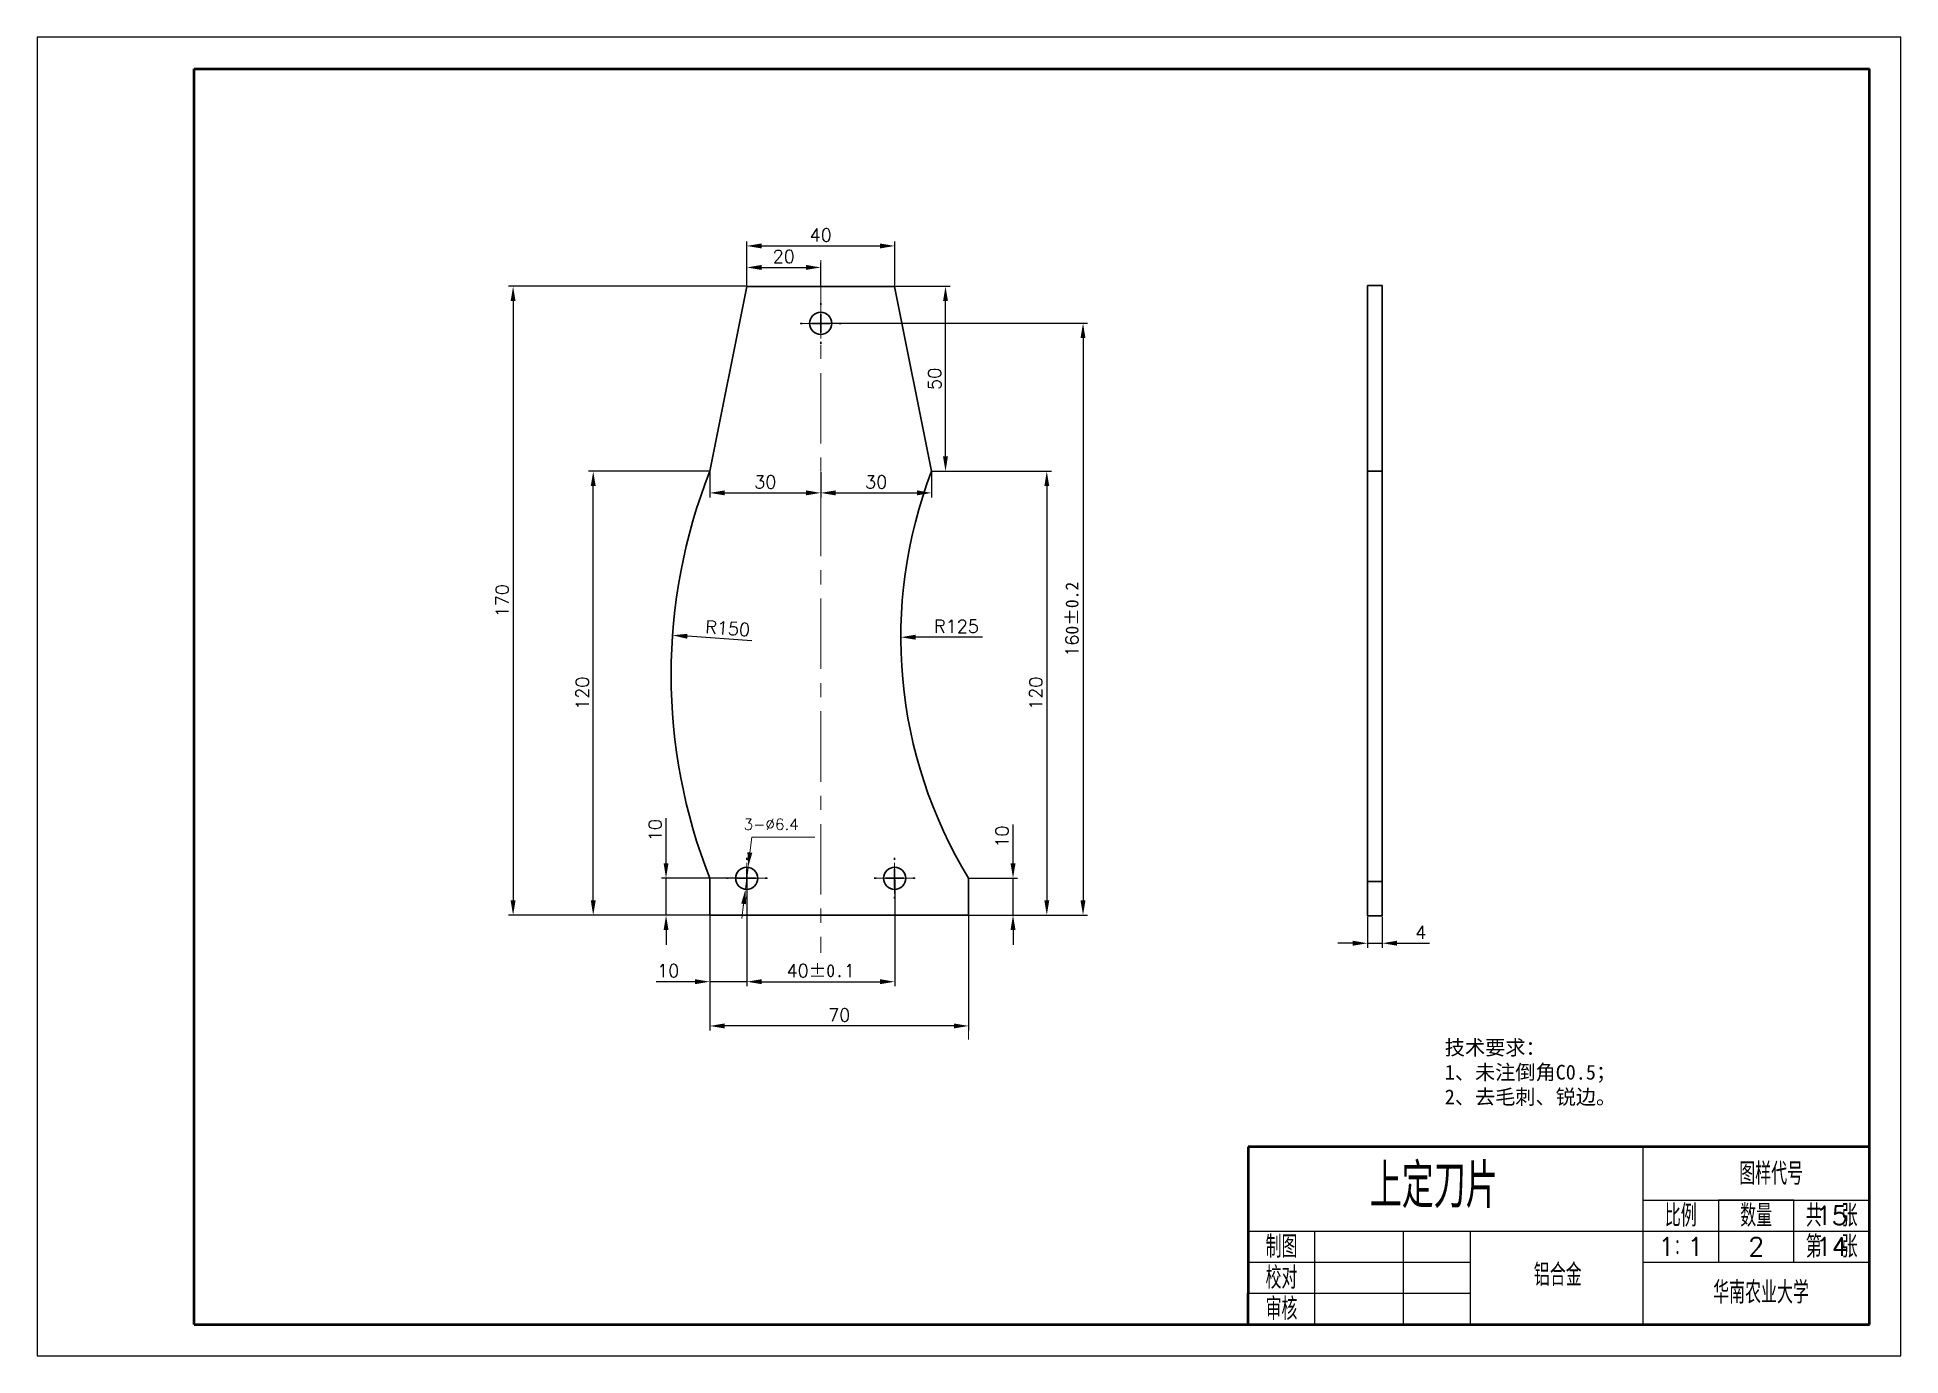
# Model space of a CAD drawing. Header units: millimetres. Extents: x 1523 to 1775, y 548 to 726.
import ezdxf
from ezdxf.enums import TextEntityAlignment as Align

# ---------------------------------------------------------------- set-up
doc = ezdxf.new("R2010")
doc.units = ezdxf.units.MM
doc.header["$LTSCALE"] = 0.3
doc.header["$PDMODE"] = 3
doc.linetypes.add('CENTER', pattern=[50.8, 31.75, -6.35, 6.35, -6.35])
doc.layers.get('Defpoints').update_dxf_attribs({"lineweight": 20})
for name, color, linetype, lineweight in [('中心线', 7, 'CENTER', 20), ('图框', 7, 'Continuous', 35), ('尺寸线', 7, 'Continuous', 20), ('粗实线', 7, 'Continuous', 35)]:
    doc.layers.add(name, color=color, linetype=linetype, lineweight=lineweight)
doc.styles.get("Standard").update_dxf_attribs({"font": '', "height": 1.23})
doc.styles.add('我的样式', font='txt.shx', dxfattribs={"bigfont": 'gbcbig.shx'})
doc.styles.get('Standard').set_extended_font_data('SimSun')
doc.dimstyles.new('标注样式', dxfattribs={"dimscale": 0.5, "dimtxt": 3.5, "dimasz": 4, "dimexe": 1.25, "dimexo": 0.2, "dimgap": 1.2, "dimtad": 1, "dimdec": 1, "dimlfac": 2, "dimdsep": 46, "dimtxsty": '我的样式', "dimcen": 2.5, "dimclrd": 256, "dimclre": 256, "dimclrt": 256, "dimadec": 0, "dimazin": 0, "dimtfac": 1, "dimtdec": 1, "dimtmove": 0, "dimatfit": 3, "dimfxl": 1, "dimarcsym": 0})

# ---------------------------------------------------------------- blocks, each defined once
blk = doc.blocks.new('*D55')
at = {"layer": 'Defpoints', "color": 0, "lineweight": 0, "transparency": 16777216}
for p in [(1613.48, 607.66), (1648.48, 607.66), (1613.48, 592.69)]:
    blk.add_point(p, dxfattribs=at)
at = {"layer": '尺寸线', "lineweight": -2, "transparency": 16777216}
for p, q in [((1613.48, 607.56), (1613.48, 592.07)), ((1648.48, 607.56), (1648.48, 592.07)), ((1646.48, 592.69), (1615.48, 592.69))]:
    blk.add_line(p, q, dxfattribs=at)
at = {"layer": '尺寸线', "lineweight": 0, "transparency": 16777216}
for points in [[(1615.48, 593.03), (1615.48, 592.36), (1613.48, 592.69)], [(1646.48, 593.03), (1646.48, 592.36), (1648.48, 592.69)]]:
    blk.add_solid(points, dxfattribs=at)
at = {"layer": '尺寸线', "transparency": 16777216, "insert": (1630.98, 594.17), "char_height": 1.75, "attachment_point": 5, "style": '我的样式'}
blk.add_mtext('70', dxfattribs=at)
blk = doc.blocks.new('*D56')
at = {"layer": 'Defpoints', "color": 0, "lineweight": 0, "transparency": 16777216}
for p in [(1628.48, 687.66), (1641.23, 607.66), (1663.95, 607.66)]:
    blk.add_point(p, dxfattribs=at)
at = {"layer": '尺寸线', "lineweight": -2, "transparency": 16777216}
for p, q in [((1628.58, 687.66), (1664.57, 687.66)), ((1663.95, 685.66), (1663.95, 609.66)), ((1641.33, 607.66), (1664.57, 607.66))]:
    blk.add_line(p, q, dxfattribs=at)
at = {"layer": '尺寸线', "lineweight": 0, "transparency": 16777216}
for points in [[(1663.61, 685.66), (1664.28, 685.66), (1663.95, 687.66)], [(1663.61, 609.66), (1664.28, 609.66), (1663.95, 607.66)]]:
    blk.add_solid(points, dxfattribs=at)
at = {"layer": '尺寸线', "transparency": 16777216, "insert": (1662.47, 647.66), "char_height": 1.75, "attachment_point": 5, "rotation": 90, "style": '我的样式'}
blk.add_mtext('16{\\Ftxt|c134;0%%P0.2}', dxfattribs=at)
blk = doc.blocks.new('*D58')
at = {"layer": 'Defpoints', "color": 0, "lineweight": 0, "transparency": 16777216}
for p in [(1618.48, 612.66), (1613.48, 612.33), (1613.48, 598.67)]:
    blk.add_point(p, dxfattribs=at)
at = {"layer": '尺寸线', "lineweight": -2, "transparency": 16777216}
for p, q in [((1618.48, 612.56), (1618.48, 598.05)), ((1613.48, 612.23), (1613.48, 598.05)), ((1611.48, 598.67), (1606.23, 598.67)), ((1618.48, 598.67), (1613.48, 598.67)), ((1620.48, 598.67), (1622.48, 598.67))]:
    blk.add_line(p, q, dxfattribs=at)
at = {"layer": '尺寸线', "lineweight": 0, "transparency": 16777216}
for points in [[(1611.48, 599.01), (1611.48, 598.34), (1613.48, 598.67)], [(1620.48, 599.01), (1620.48, 598.34), (1618.48, 598.67)]]:
    blk.add_solid(points, dxfattribs=at)
at = {"layer": '尺寸线', "transparency": 16777216, "insert": (1607.85, 600.15), "char_height": 1.75, "attachment_point": 5, "style": '我的样式'}
blk.add_mtext('10', dxfattribs=at)
blk = doc.blocks.new('*D59')
at = {"layer": 'Defpoints', "color": 0, "lineweight": 0, "transparency": 16777216}
for p in [(1618.48, 612.66), (1607.56, 607.66), (1618.48, 607.66)]:
    blk.add_point(p, dxfattribs=at)
at = {"layer": '尺寸线', "lineweight": -2, "transparency": 16777216}
for p, q in [((1607.56, 614.66), (1607.56, 620.77)), ((1618.38, 612.66), (1606.94, 612.66)), ((1607.56, 607.66), (1607.56, 612.66)), ((1618.38, 607.66), (1606.94, 607.66)), ((1607.56, 605.66), (1607.56, 603.66))]:
    blk.add_line(p, q, dxfattribs=at)
at = {"layer": '尺寸线', "lineweight": 0, "transparency": 16777216}
for points in [[(1607.23, 614.66), (1607.89, 614.66), (1607.56, 612.66)], [(1607.23, 605.66), (1607.89, 605.66), (1607.56, 607.66)]]:
    blk.add_solid(points, dxfattribs=at)
at = {"layer": '尺寸线', "transparency": 16777216, "insert": (1606.09, 619.15), "char_height": 1.75, "attachment_point": 5, "rotation": 90, "style": '我的样式'}
blk.add_mtext('10', dxfattribs=at)
blk = doc.blocks.new('*D60')
at = {"layer": 'Defpoints', "color": 0, "lineweight": 0, "transparency": 16777216}
for p in [(1618.48, 612.56), (1638.48, 612.56), (1638.48, 598.67)]:
    blk.add_point(p, dxfattribs=at)
at = {"layer": '尺寸线', "lineweight": -2, "transparency": 16777216}
for p, q in [((1618.48, 612.46), (1618.48, 598.05)), ((1638.48, 612.46), (1638.48, 598.05)), ((1620.48, 598.67), (1636.48, 598.67))]:
    blk.add_line(p, q, dxfattribs=at)
at = {"layer": '尺寸线', "lineweight": 0, "transparency": 16777216}
for points in [[(1620.48, 599.01), (1620.48, 598.34), (1618.48, 598.67)], [(1636.48, 599.01), (1636.48, 598.34), (1638.48, 598.67)]]:
    blk.add_solid(points, dxfattribs=at)
at = {"layer": '尺寸线', "transparency": 16777216, "insert": (1628.48, 600.15), "char_height": 1.75, "attachment_point": 5, "style": '我的样式'}
blk.add_mtext('40{\\Ftxt|c134;%%P0.}1', dxfattribs=at)
blk = doc.blocks.new('SW_CENTERMARKSYMBOL_0')
at = {"layer": '图框', "color": 0}
for p, q in [((0, 2.5), (0, 2.75)), ((-2.5, 0), (-2.75, 0)), ((0, 0), (-1.25, 0)), ((0, 0), (0, 1.25)), ((0, 0), (0, -1.25)), ((0, 0), (1.25, 0)), ((2.5, 0), (2.75, 0)), ((0, -2.5), (0, -2.75))]:
    blk.add_line(p, q, dxfattribs=at)
blk = doc.blocks.new('SW_CENTERMARKSYMBOL_1')
at = {"layer": '图框', "color": 0}
for p, q in [((0, 2.5), (0, 2.75)), ((-2.5, 0), (-2.75, 0)), ((0, 0), (-1.25, 0)), ((0, 0), (0, 1.25)), ((0, 0), (0, -1.25)), ((0, 0), (1.25, 0)), ((2.5, 0), (2.75, 0)), ((0, -2.5), (0, -2.75))]:
    blk.add_line(p, q, dxfattribs=at)
blk = doc.blocks.new('SW_CENTERMARKSYMBOL_2')
at = {"layer": '图框', "color": 0}
for p, q in [((0, 2.5), (0, 2.75)), ((-2.5, 0), (-2.75, 0)), ((0, 0), (-1.25, 0)), ((0, 0), (0, 1.25)), ((0, 0), (0, -1.25)), ((0, 0), (1.25, 0)), ((2.5, 0), (2.75, 0)), ((0, -2.5), (0, -2.75))]:
    blk.add_line(p, q, dxfattribs=at)
blk = doc.blocks.new('*D61')
at = {"layer": 'Defpoints', "color": 0, "lineweight": 0, "transparency": 16777216}
for p in [(1648.48, 612.66), (1648.48, 607.66), (1654.48, 607.66)]:
    blk.add_point(p, dxfattribs=at)
at = {"layer": '尺寸线', "lineweight": -2, "transparency": 16777216}
for p, q in [((1654.48, 614.66), (1654.48, 619.9)), ((1648.58, 612.66), (1655.11, 612.66)), ((1654.48, 607.66), (1654.48, 612.66)), ((1648.58, 607.66), (1655.11, 607.66)), ((1654.48, 605.66), (1654.48, 603.66))]:
    blk.add_line(p, q, dxfattribs=at)
at = {"layer": '尺寸线', "lineweight": 0, "transparency": 16777216}
for points in [[(1654.15, 614.66), (1654.82, 614.66), (1654.48, 612.66)], [(1654.15, 605.66), (1654.82, 605.66), (1654.48, 607.66)]]:
    blk.add_solid(points, dxfattribs=at)
at = {"layer": '尺寸线', "transparency": 16777216, "insert": (1653.01, 618.28), "char_height": 1.75, "attachment_point": 5, "rotation": 90, "style": '我的样式'}
blk.add_mtext('10', dxfattribs=at)
blk = doc.blocks.new('*D62')
at = {"layer": 'Defpoints', "color": 0, "lineweight": 0, "transparency": 16777216}
for p in [(1613.48, 667.66), (1628.48, 667.66), (1628.48, 664.74)]:
    blk.add_point(p, dxfattribs=at)
at = {"layer": '尺寸线', "lineweight": -2, "transparency": 16777216}
for p, q in [((1613.48, 667.56), (1613.48, 664.12)), ((1628.48, 667.56), (1628.48, 664.12)), ((1615.48, 664.74), (1626.48, 664.74))]:
    blk.add_line(p, q, dxfattribs=at)
at = {"layer": '尺寸线', "lineweight": 0, "transparency": 16777216}
for points in [[(1615.48, 665.08), (1615.48, 664.41), (1613.48, 664.74)], [(1626.48, 665.08), (1626.48, 664.41), (1628.48, 664.74)]]:
    blk.add_solid(points, dxfattribs=at)
at = {"layer": '尺寸线', "transparency": 16777216, "insert": (1620.98, 666.22), "char_height": 1.75, "attachment_point": 5, "style": '我的样式'}
blk.add_mtext('30', dxfattribs=at)
blk = doc.blocks.new('*D63')
at = {"layer": 'Defpoints', "color": 0, "lineweight": 0, "transparency": 16777216}
for p in [(1628.48, 667.56), (1643.48, 667.66), (1643.48, 664.74)]:
    blk.add_point(p, dxfattribs=at)
at = {"layer": '尺寸线', "lineweight": -2, "transparency": 16777216}
for p, q in [((1628.48, 667.46), (1628.48, 664.12)), ((1643.48, 667.56), (1643.48, 664.12)), ((1630.48, 664.74), (1641.48, 664.74))]:
    blk.add_line(p, q, dxfattribs=at)
at = {"layer": '尺寸线', "lineweight": 0, "transparency": 16777216}
for points in [[(1630.48, 665.08), (1630.48, 664.41), (1628.48, 664.74)], [(1641.48, 665.08), (1641.48, 664.41), (1643.48, 664.74)]]:
    blk.add_solid(points, dxfattribs=at)
at = {"layer": '尺寸线', "transparency": 16777216, "insert": (1635.98, 666.22), "char_height": 1.75, "attachment_point": 5, "style": '我的样式'}
blk.add_mtext('30', dxfattribs=at)
blk = doc.blocks.new('*D64')
at = {"layer": 'Defpoints', "color": 0, "lineweight": 0, "transparency": 16777216}
for p in [(1638.48, 698.12), (1618.47, 692.66), (1638.48, 692.66)]:
    blk.add_point(p, dxfattribs=at)
at = {"layer": '尺寸线', "lineweight": -2, "transparency": 16777216}
for p, q in [((1618.47, 692.76), (1618.47, 698.74)), ((1620.47, 698.12), (1636.48, 698.12)), ((1638.48, 692.76), (1638.48, 698.74))]:
    blk.add_line(p, q, dxfattribs=at)
at = {"layer": '尺寸线', "lineweight": 0, "transparency": 16777216}
for points in [[(1620.47, 698.45), (1620.47, 697.78), (1618.47, 698.12)], [(1636.48, 698.45), (1636.48, 697.78), (1638.48, 698.12)]]:
    blk.add_solid(points, dxfattribs=at)
at = {"layer": '尺寸线', "transparency": 16777216, "insert": (1628.48, 699.59), "char_height": 1.75, "attachment_point": 5, "style": '我的样式'}
blk.add_mtext('40', dxfattribs=at)
blk = doc.blocks.new('*D65')
at = {"layer": 'Defpoints', "color": 0, "lineweight": 0, "transparency": 16777216}
for p in [(1628.48, 695.21), (1618.48, 692.66), (1628.48, 692.66)]:
    blk.add_point(p, dxfattribs=at)
at = {"layer": '尺寸线', "lineweight": -2, "transparency": 16777216}
for p, q in [((1618.48, 692.76), (1618.48, 695.84)), ((1628.48, 692.76), (1628.48, 695.84)), ((1620.48, 695.21), (1626.48, 695.21))]:
    blk.add_line(p, q, dxfattribs=at)
at = {"layer": '尺寸线', "lineweight": 0, "transparency": 16777216}
for points in [[(1620.48, 695.55), (1620.48, 694.88), (1618.48, 695.21)], [(1626.48, 695.55), (1626.48, 694.88), (1628.48, 695.21)]]:
    blk.add_solid(points, dxfattribs=at)
at = {"layer": '尺寸线', "transparency": 16777216, "insert": (1623.48, 696.69), "char_height": 1.75, "attachment_point": 5, "style": '我的样式'}
blk.add_mtext('20', dxfattribs=at)
blk = doc.blocks.new('*D66')
at = {"layer": 'Defpoints', "color": 0, "lineweight": 0, "transparency": 16777216}
for p in [(1638.48, 692.66), (1645.35, 692.66), (1643.48, 667.66)]:
    blk.add_point(p, dxfattribs=at)
at = {"layer": '尺寸线', "lineweight": -2, "transparency": 16777216}
for p, q in [((1638.58, 692.66), (1645.98, 692.66)), ((1645.35, 669.66), (1645.35, 690.66)), ((1643.58, 667.66), (1645.98, 667.66))]:
    blk.add_line(p, q, dxfattribs=at)
at = {"layer": '尺寸线', "lineweight": 0, "transparency": 16777216}
for points in [[(1645.02, 690.66), (1645.68, 690.66), (1645.35, 692.66)], [(1645.02, 669.66), (1645.68, 669.66), (1645.35, 667.66)]]:
    blk.add_solid(points, dxfattribs=at)
at = {"layer": '尺寸线', "transparency": 16777216, "insert": (1643.88, 680.16), "char_height": 1.75, "attachment_point": 5, "rotation": 90, "style": '我的样式'}
blk.add_mtext('50', dxfattribs=at)
blk = doc.blocks.new('*D67')
at = {"layer": 'Defpoints', "color": 0, "lineweight": 0, "transparency": 16777216}
for p in [(1597.71, 667.66), (1613.48, 667.66), (1613.48, 607.66)]:
    blk.add_point(p, dxfattribs=at)
at = {"layer": '尺寸线', "lineweight": -2, "transparency": 16777216}
for p, q in [((1613.38, 667.66), (1597.09, 667.66)), ((1597.71, 609.66), (1597.71, 665.66)), ((1613.38, 607.66), (1597.09, 607.66))]:
    blk.add_line(p, q, dxfattribs=at)
at = {"layer": '尺寸线', "lineweight": 0, "transparency": 16777216}
for points in [[(1597.38, 665.66), (1598.05, 665.66), (1597.71, 667.66)], [(1597.38, 609.66), (1598.05, 609.66), (1597.71, 607.66)]]:
    blk.add_solid(points, dxfattribs=at)
at = {"layer": '尺寸线', "transparency": 16777216, "insert": (1596.24, 637.66), "char_height": 1.75, "attachment_point": 5, "rotation": 90, "style": '我的样式'}
blk.add_mtext('120', dxfattribs=at)
blk = doc.blocks.new('*D68')
at = {"layer": 'Defpoints', "color": 0, "lineweight": 0, "transparency": 16777216}
for p in [(1618.48, 692.66), (1586.88, 607.66), (1612.66, 607.66)]:
    blk.add_point(p, dxfattribs=at)
at = {"layer": '尺寸线', "lineweight": -2, "transparency": 16777216}
for p, q in [((1618.38, 692.66), (1586.25, 692.66)), ((1586.88, 690.66), (1586.88, 609.66)), ((1612.56, 607.66), (1586.25, 607.66))]:
    blk.add_line(p, q, dxfattribs=at)
at = {"layer": '尺寸线', "lineweight": 0, "transparency": 16777216}
for points in [[(1586.54, 690.66), (1587.21, 690.66), (1586.88, 692.66)], [(1586.54, 609.66), (1587.21, 609.66), (1586.88, 607.66)]]:
    blk.add_solid(points, dxfattribs=at)
at = {"layer": '尺寸线', "transparency": 16777216, "insert": (1585.4, 650.16), "char_height": 1.75, "attachment_point": 5, "rotation": 90, "style": '我的样式'}
blk.add_mtext('170', dxfattribs=at)
blk = doc.blocks.new('*D69')
at = {"layer": 'Defpoints', "color": 0, "lineweight": 0, "transparency": 16777216}
for p in [(1643.58, 667.66), (1648.58, 607.66), (1659.05, 607.66)]:
    blk.add_point(p, dxfattribs=at)
at = {"layer": '尺寸线', "lineweight": -2, "transparency": 16777216}
for p, q in [((1643.68, 667.66), (1659.67, 667.66)), ((1659.05, 665.66), (1659.05, 609.66)), ((1648.68, 607.66), (1659.67, 607.66))]:
    blk.add_line(p, q, dxfattribs=at)
at = {"layer": '尺寸线', "lineweight": 0, "transparency": 16777216}
for points in [[(1658.72, 665.66), (1659.38, 665.66), (1659.05, 667.66)], [(1658.72, 609.66), (1659.38, 609.66), (1659.05, 607.66)]]:
    blk.add_solid(points, dxfattribs=at)
at = {"layer": '尺寸线', "transparency": 16777216, "insert": (1657.57, 637.66), "char_height": 1.75, "attachment_point": 5, "rotation": 90, "style": '我的样式'}
blk.add_mtext('120', dxfattribs=at)
blk = doc.blocks.new('*D70')
at = {"layer": 'Defpoints', "color": 0, "lineweight": 0, "transparency": 16777216}
for p in [(1639.31, 645.23), (1701.81, 645.23)]:
    blk.add_point(p, dxfattribs=at)
at = {"layer": '尺寸线', "lineweight": -2, "transparency": 16777216}
blk.add_line((1650.35, 645.23), (1641.31, 645.23), dxfattribs=at)
at = {"layer": '尺寸线', "lineweight": 0, "transparency": 16777216}
blk.add_solid([(1641.31, 645.57), (1641.31, 644.9), (1639.31, 645.23)], dxfattribs=at)
at = {"layer": '尺寸线', "transparency": 16777216, "insert": (1646.83, 646.71), "char_height": 1.75, "attachment_point": 5, "style": '我的样式'}
blk.add_mtext('R125', dxfattribs=at)
blk = doc.blocks.new('*D71')
at = {"layer": 'Defpoints', "color": 0, "lineweight": 0, "transparency": 16777216}
for p in [(1608.44, 645.5), (1683.25, 640.16)]:
    blk.add_point(p, dxfattribs=at)
at = {"layer": '尺寸线', "lineweight": -2, "transparency": 16777216}
blk.add_line((1619.16, 644.73), (1610.44, 645.36), dxfattribs=at)
at = {"layer": '尺寸线', "lineweight": 0, "transparency": 16777216}
blk.add_solid([(1610.46, 645.69), (1610.41, 645.02), (1608.44, 645.5)], dxfattribs=at)
at = {"layer": '尺寸线', "transparency": 16777216, "insert": (1615.9, 646.44), "char_height": 1.75, "attachment_point": 5, "rotation": 355.9154, "style": '我的样式'}
blk.add_mtext('R150', dxfattribs=at)
blk = doc.blocks.new('A4图框')
at = {"layer": '图框', "color": 0, "lineweight": -3}
for p, q in [((252, 0), (0, 0)), ((0, 0), (0, -178.2)), ((252, -178.2), (252, 0)), ((217.16, -173.96), (217.16, -149.96)), ((247.76, -173.96), (247.76, -149.96)), ((217.16, -157.16), (247.76, -157.16)), ((237.56, -157.16), (227.36, -157.16)), ((227.36, -157.16), (227.36, -165.56)), ((237.56, -165.56), (237.56, -157.16)), ((163.76, -161.36), (172.76, -161.36)), ((172.76, -161.36), (184.76, -161.36)), ((172.76, -165.56), (172.76, -161.36)), ((184.76, -165.56), (184.76, -161.36)), ((184.76, -161.36), (247.76, -161.36)), ((193.76, -161.36), (193.76, -173.96)), ((163.76, -165.56), (172.76, -165.56)), ((172.76, -173.96), (172.76, -165.56)), ((172.76, -165.56), (184.76, -165.56)), ((184.76, -173.96), (184.76, -165.56)), ((184.76, -165.56), (193.76, -165.56)), ((184.76, -165.56), (193.76, -165.56)), ((217.16, -165.56), (247.76, -165.56)), ((163.76, -169.76), (172.76, -169.76)), ((172.76, -169.76), (184.76, -169.76)), ((184.76, -169.76), (193.76, -169.76)), ((247.76, -173.96), (163.76, -173.96)), ((227.36, -173.96), (217.16, -173.96)), ((247.76, -173.96), (237.56, -173.96)), ((0, -178.2), (252, -178.2)), ((0, -178.2), (252, -178.2))]:
    blk.add_line(p, q, dxfattribs=at)
at = {"layer": '图框', "color": 0, "lineweight": 50}
for p, q in [((21.21, -4.26), (247.76, -4.26)), ((21.21, -173.96), (21.21, -4.26)), ((247.76, -173.96), (247.76, -4.26)), ((247.76, -149.96), (163.76, -149.96)), ((163.76, -149.96), (163.76, -169.76)), ((163.76, -173.96), (163.76, -169.76)), ((21.21, -173.96), (247.76, -173.96))]:
    blk.add_line(p, q, dxfattribs=at)
at = {"layer": '图框', "color": 0, "lineweight": -3, "char_height": 3, "attachment_point": 5, "style": '我的样式'}
for s, insert, width in [('比例', (222.26, -159.26), 10.2), ('数量', (232.46, -159.26), 10.2), ('共 张', (242.66, -159.26), 10.2), ('{\\C0;制图}', (168.26, -163.46), 9), ('第 张', (242.66, -163.46), 10.2), ('校对', (168.26, -167.66), 9), ('审核', (168.26, -171.86), 9)]:
    blk.add_mtext(s, dxfattribs=dict(at, insert=insert, width=width))
at = {"layer": '图框', "color": 0, "lineweight": -3, "style": '我的样式'}
for tag, height, p in [('机件名称', 6, (188.85, -158.23)), ('图样代号', 3, (234.48, -155.1)), ('(材料代号)', 3, (205.62, -168.77)), ('华南农业大学', 3, (233.11, -171.15))]:
    blk.add_attdef(tag, text='', height=height, dxfattribs=at).set_placement(p, align=Align.CENTER)
blk = doc.blocks.new('*D72')
at = {"layer": 'Defpoints', "color": 0, "lineweight": 0, "transparency": 16777216}
for p in [(1702.42, 607.56), (1704.42, 607.56), (1704.42, 603.87)]:
    blk.add_point(p, dxfattribs=at)
at = {"layer": '尺寸线', "lineweight": -2, "transparency": 16777216}
for p, q in [((1702.42, 607.46), (1702.42, 603.25)), ((1704.42, 607.46), (1704.42, 603.25)), ((1700.42, 603.87), (1698.42, 603.87)), ((1702.42, 603.87), (1704.42, 603.87)), ((1706.42, 603.87), (1710.79, 603.87))]:
    blk.add_line(p, q, dxfattribs=at)
at = {"layer": '尺寸线', "lineweight": 0, "transparency": 16777216}
for points in [[(1700.42, 604.21), (1700.42, 603.54), (1702.42, 603.87)], [(1706.42, 604.21), (1706.42, 603.54), (1704.42, 603.87)]]:
    blk.add_solid(points, dxfattribs=at)
at = {"layer": '尺寸线', "transparency": 16777216, "insert": (1709.61, 605.35), "char_height": 1.75, "attachment_point": 5, "style": '我的样式'}
blk.add_mtext('4', dxfattribs=at)

msp = doc.modelspace()

# ---------------------------------------------------------------- linework, layer by layer
at = {"layer": '中心线'}
for p, q in [((1628.475, 696.185), (1628.475, 602.571)), ((1628.475, 689.72), (1628.475, 685.592)), ((1625.688, 687.656), (1631.263, 687.656)), ((1615.688, 612.656), (1621.263, 612.656)), ((1618.475, 614.72), (1618.475, 610.592)), ((1635.688, 612.656), (1641.263, 612.656)), ((1638.475, 614.72), (1638.475, 610.592))]:
    msp.add_line(p, q, dxfattribs=at)
at = {"layer": '尺寸线'}
for p, q in [((1619.145, 618.206), (1618.805, 615.386)), ((1619.145, 618.206), (1627.695, 618.206)), ((1618.296, 611.167), (1618.655, 614.145)), ((1618.296, 611.167), (1618.655, 614.145)), ((1618.146, 609.926), (1617.996, 608.685)), ((1648.475, 610.056), (1648.475, 590.853)), ((1618.056, 609.181), (1617.816, 607.196))]:
    msp.add_line(p, q, dxfattribs=at)
for points in [[(1618.564, 616.171), (1619.226, 616.091), (1618.655, 614.145)], [(1618.598, 615.411), (1619.012, 615.361), (1618.655, 614.145)], [(1617.725, 609.221), (1618.387, 609.141), (1618.296, 611.167)], [(1617.939, 609.951), (1618.353, 609.901), (1618.296, 611.167)]]:
    msp.add_solid(points, dxfattribs=at)
at = {"layer": '粗实线'}
for p, q in [((1618.475, 692.656), (1613.475, 667.656)), ((1618.475, 692.657), (1638.477, 692.657)), ((1643.475, 667.656), (1638.475, 692.656)), ((1702.424, 607.556), (1702.424, 692.757)), ((1702.424, 692.757), (1704.424, 692.757)), ((1704.424, 692.757), (1704.424, 607.556)), ((1702.424, 667.656), (1704.424, 667.656)), ((1613.475, 612.656), (1613.475, 607.656)), ((1613.475, 612.656), (1613.475, 607.656)), ((1648.475, 607.656), (1648.475, 612.656)), ((1648.475, 607.656), (1648.475, 612.656)), ((1702.424, 612.232), (1704.424, 612.232)), ((1613.475, 607.656), (1648.475, 607.656)), ((1613.475, 607.656), (1648.475, 607.656)), ((1613.475, 607.656), (1613.475, 607.656)), ((1613.475, 607.656), (1648.475, 607.656)), ((1648.475, 607.656), (1648.475, 607.656)), ((1704.424, 607.556), (1702.424, 607.556))]:
    msp.add_line(p, q, dxfattribs=at)
for centre in [(1628.475, 687.656), (1628.475, 687.656), (1618.475, 612.656), (1618.475, 612.656), (1638.475, 612.656), (1638.475, 612.656)]:
    msp.add_circle(centre, 1.5, dxfattribs=at)
for centre, radius, start, end in [((1628.475, 687.656), 1.5, 0, 180), ((1683.252, 640.156), 75, 158.48981, 201.51019), ((1701.814, 645.232), 62.5, 158.97472, 211.41414), ((1638.475, 612.656), 1.5, 0, 180)]:
    msp.add_arc(centre, radius, start, end, dxfattribs=at)

# ---------------------------------------------------------------- block references
at = {"layer": '中心线'}
for name, p in [('SW_CENTERMARKSYMBOL_2', (1628.475, 687.656)), ('SW_CENTERMARKSYMBOL_1', (1618.475, 612.656)), ('SW_CENTERMARKSYMBOL_0', (1638.475, 612.656))]:
    msp.add_blockref(name, p, dxfattribs=at)
at = {"layer": '尺寸线'}
msp.add_blockref('A4图框', (1522.529, 726.321), dxfattribs=at).add_auto_attribs({'(材料代号)': '铝合金', '华南农业大学': '华南农业大学', '图样代号': '图样代号', '机件名称': '上定刀片'})

# ---------------------------------------------------------------- texts
at = {"layer": '尺寸线', "insert": (1621.776, 619.942), "char_height": 1.5, "attachment_point": 5, "style": '我的样式'}
msp.add_mtext('\\A1;3-%%C6{\\H1x;.4}', dxfattribs=at)
at = {"layer": '尺寸线', "insert": (1712.866, 590.774), "char_height": 2, "width": 57.42068, "attachment_point": 1}
msp.add_mtext('技术要求：\\P1、未注倒角C0.5；\\P2、去毛刺、锐边。', dxfattribs=at)
at = {"layer": '尺寸线', "char_height": 2.5, "width": 10.2, "attachment_point": 5, "style": '我的样式'}
for s, insert in [('15 ', (1765.186, 567.063)), ('1：1', (1744.786, 562.863)), ('2', (1754.986, 562.863)), ('14', (1765.186, 562.863))]:
    msp.add_mtext(s, dxfattribs=dict(at, insert=insert))

# ---------------------------------------------------------------- dimensions: what is measured, and where the dimension line sits
at = {"layer": '尺寸线'}
for base, p1, p2, picture, middle in [((1638.477, 698.118), (1618.475, 692.657), (1638.477, 692.657), '*D64', (1628.476, 699.593)), ((1628.475, 695.213), (1618.475, 692.656), (1628.475, 692.656), '*D65', (1623.475, 696.688)), ((1628.475, 664.744), (1613.475, 667.656), (1628.475, 667.656), '*D62', (1620.975, 666.219)), ((1643.475, 664.744), (1628.475, 667.556), (1643.475, 667.656), '*D63', (1635.975, 666.219)), ((1704.424, 603.875), (1702.424, 607.556), (1704.424, 607.556), '*D72', (1709.608, 605.35))]:
    dim = msp.add_linear_dim(base=base, p1=p1, p2=p2, dimstyle='标注样式', dxfattribs=at)
    dim.commit()
    dim.dimension.update_dxf_attribs({"geometry": picture, "text_midpoint": middle})
for base, p1, p2, picture, middle in [((1586.877, 607.656), (1618.475, 692.656), (1612.655, 607.656), '*D68', (1585.402, 650.156)), ((1645.35, 692.656), (1643.475, 667.656), (1638.475, 692.656), '*D66', (1643.875, 680.156)), ((1659.05, 607.656), (1643.575, 667.656), (1648.575, 607.656), '*D69', (1657.575, 637.656))]:
    dim = msp.add_linear_dim(base=base, p1=p1, p2=p2, angle=90, dimstyle='标注样式', dxfattribs=at)
    dim.commit()
    dim.dimension.update_dxf_attribs({"geometry": picture, "text_midpoint": middle})
dim = msp.add_linear_dim(base=(1663.946, 607.656), p1=(1628.475, 687.656), p2=(1641.229, 607.656), angle=90, text='16{\\Ftxt|c134;0%%P0.2}', dimstyle='标注样式', dxfattribs=at)
dim.commit()
dim.dimension.update_dxf_attribs({"geometry": '*D56', "text_midpoint": (1662.471, 647.656)})
for base, p1, p2, picture, middle in [((1597.714, 667.656), (1613.475, 607.656), (1613.475, 667.656), '*D67', (1597.714, 637.656)), ((1654.484, 607.656), (1648.475, 612.656), (1648.475, 607.656), '*D61', (1654.484, 618.277))]:
    dim = msp.add_linear_dim(base=base, p1=p1, p2=p2, angle=90, dimstyle='标注样式', dxfattribs=at)
    dim.commit()
    dim.dimension.update_dxf_attribs({"geometry": picture, "text_midpoint": middle, "dimtype": 160})
for center, mpoint, picture, middle in [((1683.252, 640.156), (1608.442, 645.498), '*D71', (1615.794, 644.973)), ((1701.814, 645.232), (1639.314, 645.232), '*D70', (1646.831, 645.232))]:
    dim = msp.add_radius_dim(center=center, mpoint=mpoint, dimstyle='标注样式', dxfattribs=at)
    dim.commit()
    dim.dimension.update_dxf_attribs({"geometry": picture, "text_midpoint": middle, "dimtype": 164})
dim = msp.add_linear_dim(base=(1607.56, 607.656), p1=(1618.475, 612.656), p2=(1618.475, 607.656), angle=90, text='10', dimstyle='标注样式', dxfattribs=at)
dim.commit()
dim.dimension.update_dxf_attribs({"geometry": '*D59', "text_midpoint": (1607.56, 619.146), "dimtype": 160})
dim = msp.add_linear_dim(base=(1613.475, 598.674), p1=(1618.475, 612.656), p2=(1613.475, 612.332), text='10', dimstyle='标注样式', dxfattribs=at)
dim.commit()
dim.dimension.update_dxf_attribs({"geometry": '*D58', "text_midpoint": (1607.855, 598.674), "dimtype": 160})
dim = msp.add_linear_dim(base=(1638.475, 598.674), p1=(1618.475, 612.556), p2=(1638.475, 612.556), text='40{\\Ftxt|c134;%%P0.}1', dimstyle='标注样式', dxfattribs=at)
dim.commit()
dim.dimension.update_dxf_attribs({"geometry": '*D60', "text_midpoint": (1628.475, 600.149)})
dim = msp.add_linear_dim(base=(1613.475, 592.693), p1=(1648.475, 607.656), p2=(1613.475, 607.656), dimstyle='标注样式', dxfattribs=at)
dim.commit()
dim.dimension.update_dxf_attribs({"geometry": '*D55', "text_midpoint": (1630.975, 592.693), "dimtype": 160})

doc.saveas('drawing.dxf')
